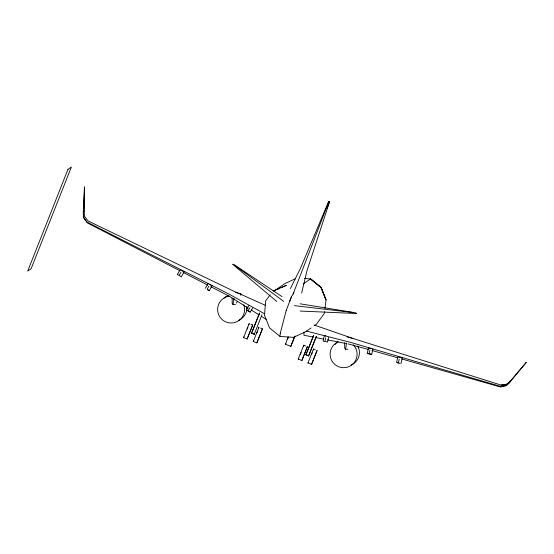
<?xml version="1.0" encoding="UTF-8"?>
<svg xmlns="http://www.w3.org/2000/svg" width="554" height="554" viewBox="0 0 554 554"><rect width="100%" height="100%" fill="white"/><g stroke="black" fill="none" stroke-linecap="round" stroke-linejoin="round"><path stroke-width="0.83" d="M303.994 332.061L303.924 335.239L313.239 337.067M84.423 187.176L83.245 213.145L83.716 218.054L87.2 222.826L180.126 270.83M311.057 327.982L305.711 331.68L293.481 337.365L280.026 336.416L280.234 333.224M324.554 311.708L324.346 313.377L316.403 324.277L314.402 325.669M324.976 308.356L326.022 299.991L321.32 287.685L310.524 278.884L304.631 278.468M235.498 304.458L233.054 304.589L234.03 298.35M347.988 349.152L345.551 349.283L346.52 343.044M240.768 295.31L241.052 293.918L235.346 292.429M250.893 324.201L252.679 325.177L247.105 339.013L243.559 337.608L249.203 323.439L248.878 324.554M247.105 339.013L252.749 324.845M260.609 328.065L262.395 329.034L256.821 342.871L253.275 341.465L258.919 327.296L258.593 328.411M256.821 342.871L262.471 328.709M295.137 336.022L290.815 346.361L285.442 344.228L288.17 336.811M290.815 346.361L294.278 337.123M301.743 360.723L307.387 346.555L301.868 360.564L298.267 358.985L303.724 345.301L305.531 345.911M303.841 345.142L303.509 346.257M311.459 364.58L317.103 350.412L311.583 364.428L307.982 362.842L313.439 349.159L315.247 349.768M313.557 349.006L313.232 350.121M324.118 336.43L323.1 341.091L327.559 342.067L328.57 337.407M325.066 340.662L325.69 337.808M372.904 348.992L371.72 354.422L367.26 353.445L368.445 348.016L371.415 348.667M369.234 353.023L369.857 350.163M396.609 362.364L397.793 356.935L402.252 357.912L401.068 363.341M398.582 361.942L399.205 359.082M301.653 293.059L306.909 270.871L329.54 201.85M280.269 333.245L286.21 310.42M327.158 207.882L329.505 201.365L328.764 201.878L293.08 294.07M286.252 310.434L291.466 296.674L293.925 292.824M247.209 329.007L247.873 327.269M256.924 332.871L257.368 331.707M311.784 353.999L312.234 352.836M289.617 301.334L291.501 296.688M251.558 333.203L254.334 334.207L251.558 333.203L259.597 312.906M251.952 332.358L259.376 313.626M254.244 334.27L261.973 314.748M316.417 336.285L308.599 355.862L305.912 354.795L313.64 335.281M305.912 354.795L313.419 336.001M308.599 355.862L316.327 336.347M287.63 339.297L288.364 337.476M300.379 354.38L301.113 352.559M328.64 201.49L300.469 268.316L290.386 288.586M243.989 336.825L243.559 337.608M253.704 340.682L253.275 341.465M285.871 343.445L285.442 344.228M298.627 358.528L298.197 359.311M308.343 362.392L307.913 363.175M177.335 274.459L180.189 269.687L184.101 272.042L181.248 276.806L177.356 274.424M179.427 274.874L180.929 272.367M205.305 288.309L208.159 283.544M207.397 288.731L208.9 286.217M248.732 305.683L246.288 309.776L250.2 312.124L252.652 308.038M248.379 310.198L249.882 307.685M236.343 303.114L237.195 301.764M270.151 294.88L265.622 300.822L264.521 315.316L269.535 327.857L279.985 336.403M506.398 385.632L509.95 382.378M510.414 380.923L506.855 384.144L501.135 385.259L506.945 384.254L501.391 385.182L353.459 338.619L314.021 324.997M509.77 381.976L506.141 385.279L500.435 386.36L350.377 342.33L306.514 331.105M328.799 201.891L329.54 201.379M274.14 291.023L284.832 283.627L295.531 278.648M303.17 283.973L310.559 278.897L321.32 287.685L310.559 278.897M277.201 289.603L279.493 288.537M281.017 287.824L286.37 285.338L273.17 290.919M506.079 385.854L500.394 386.976L401.844 358.971M300.136 311.043L356.617 313.516L355.689 312.809L300.088 303.807M294.444 305.649L353.293 312.56M315.78 337.566L323.397 339.062M327.636 339.893L346.264 343.549M347.96 343.882L368.715 349.56M324.284 335.655L325.773 335.98M367.267 353.404L371.727 354.38M397.356 362.524L398.838 362.856M397.024 362.704L400.14 363.382M347.026 336.908L353.549 338.605M372.032 350.502L397.703 357.794M306.002 354.733L308.689 355.806M265.664 305.469L232.23 290.455L88.197 221.025L84.589 216.462L84.042 211.628M183.194 272.416L207.771 285.109M210.845 286.702L229.273 296.224L248.213 308.093M264.286 313.626L229.148 294.167L87.241 222.202L83.779 217.48L83.335 212.563M209.46 284.327L212.071 285.892L209.218 290.656L207.258 289.486M246.308 309.741L250.221 312.089M207.279 289.451L209.239 290.621M251.128 309.915L259.14 314.935M261.322 316.306L266.426 319.506M282.028 296.639L233.663 264.334L232.68 264.279L276.681 301.424M235.152 265.629L283.773 301.411M345.551 349.283L344.726 348.307L344.616 342.788M233.054 304.589L232.237 303.613L232.119 298.094M325.904 299.638L321.008 287.45L326.022 299.991M223.491 298.738A13.511 13.497 55.3 0 1 228.068 295.483M246.876 306.632A13.511 13.497 55.3 0 1 238.795 320.295M243.767 304.797A13.511 13.497 55.3 0 1 234.924 322.456A13.511 13.497 55.3 0 1 217.923 312.38A13.511 13.497 55.3 0 1 229.141 296.134M335.087 344.512A13.511 13.497 55.3 0 1 337.538 341.984M357.69 345.966A13.511 13.497 55.3 0 1 351.291 364.982M353.251 344.747A13.511 13.497 55.3 0 1 351.804 364.927A13.511 13.497 55.3 0 1 331.957 361.007A13.511 13.497 55.3 0 1 338.245 341.783M84.527 187.023L83.966 211.85L84.527 187.023M526.3 362.351L510.4 381.263L526.3 362.351M67.948 169.392L27.7 271.058L31.128 268.683L71.383 167.024L67.948 169.392"/></g></svg>
